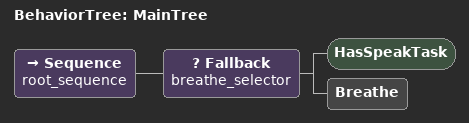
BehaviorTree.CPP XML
<root BTCPP_format="4">
  <BehaviorTree ID="MainTree">
    <Sequence name="root_sequence">
      <Fallback name="breathe_selector">
        <HasSpeakTask/>
        <Breathe/>
      </Fallback>
    </Sequence>
  </BehaviorTree>
</root>
